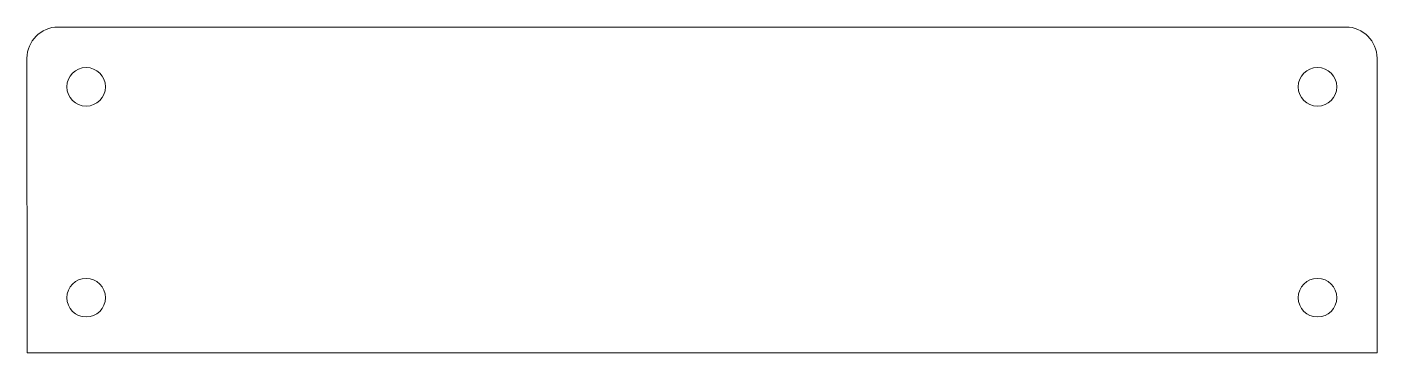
# Model space of a CAD drawing. Header units: millimetres. Extents: x 72.3 to 162.1, y 206.5 to 228.1.
import ezdxf

# ---------------------------------------------------------------- set-up
doc = ezdxf.new("R2010")
doc.units = ezdxf.units.MM
doc.header["$MEASUREMENT"] = 0
doc.layers.add('svg8', color=7, linetype='Continuous')

# ---------------------------------------------------------------- blocks, each defined once
blk = doc.blocks.new('block 3')
at = {"layer": 'svg8', "color": 1, "lineweight": 5, "true_color": 0xff0000}
for points, knots in [([(74.369, 228.142), (74.369, 228.142), (159.991, 228.142), (159.991, 228.142), (161.14, 228.142), (162.065, 227.217), (162.065, 226.068), (162.065, 226.068), (162.065, 206.5), (162.065, 206.5), (162.065, 206.5), (72.296, 206.5), (72.296, 206.5), (72.296, 206.5), (72.295, 226.068), (72.295, 226.068), (72.295, 227.217), (73.22, 228.142), (74.369, 228.142), (74.369, 228.142), (74.369, 228.142), (74.369, 228.142)], [0, 0, 0, 0, 1, 1, 1, 2, 2, 2, 3, 3, 3, 4, 4, 4, 5, 5, 5, 6, 6, 6, 7, 7, 7, 7]), ([(77.511, 224.171), (77.511, 223.462), (76.937, 222.888), (76.228, 222.888), (75.519, 222.888), (74.945, 223.462), (74.945, 224.171), (74.945, 224.879), (75.519, 225.454), (76.228, 225.454), (76.228, 225.454), (76.228, 225.454), (76.228, 225.454), (76.937, 225.454), (77.511, 224.879), (77.511, 224.171), (77.511, 224.171), (77.511, 224.171), (77.511, 224.171)], [0, 0, 0, 0, 1, 1, 1, 2, 2, 2, 3, 3, 3, 4, 4, 4, 5, 5, 5, 6, 6, 6, 6]), ([(159.391, 224.171), (159.391, 223.462), (158.817, 222.888), (158.108, 222.888), (157.399, 222.888), (156.825, 223.462), (156.825, 224.171), (156.825, 224.171), (156.825, 224.171), (156.825, 224.171), (156.825, 224.879), (157.399, 225.454), (158.108, 225.454), (158.108, 225.454), (158.108, 225.454), (158.108, 225.454), (158.817, 225.454), (159.391, 224.879), (159.391, 224.171)], [0, 0, 0, 0, 1, 1, 1, 2, 2, 2, 3, 3, 3, 4, 4, 4, 5, 5, 5, 6, 6, 6, 6]), ([(77.511, 210.171), (77.511, 209.462), (76.937, 208.888), (76.228, 208.888), (75.519, 208.888), (74.945, 209.462), (74.945, 210.171), (74.945, 210.879), (75.519, 211.454), (76.228, 211.454), (76.228, 211.454), (76.228, 211.454), (76.228, 211.454), (76.937, 211.454), (77.511, 210.879), (77.511, 210.171), (77.511, 210.171), (77.511, 210.171), (77.511, 210.171)], [0, 0, 0, 0, 1, 1, 1, 2, 2, 2, 3, 3, 3, 4, 4, 4, 5, 5, 5, 6, 6, 6, 6]), ([(159.391, 210.171), (159.391, 209.462), (158.817, 208.888), (158.108, 208.888), (157.399, 208.888), (156.825, 209.462), (156.825, 210.171), (156.825, 210.171), (156.825, 210.171), (156.825, 210.171), (156.825, 210.879), (157.399, 211.454), (158.108, 211.454), (158.108, 211.454), (158.108, 211.454), (158.108, 211.454), (158.817, 211.454), (159.391, 210.879), (159.391, 210.171)], [0, 0, 0, 0, 1, 1, 1, 2, 2, 2, 3, 3, 3, 4, 4, 4, 5, 5, 5, 6, 6, 6, 6])]:
    blk.add_open_spline(points, degree=3, knots=knots, dxfattribs=at)

msp = doc.modelspace()

# ---------------------------------------------------------------- block references
at = {"layer": 'svg8'}
msp.add_blockref('block 3', (0, 0), dxfattribs=at)

doc.saveas('drawing.dxf')
